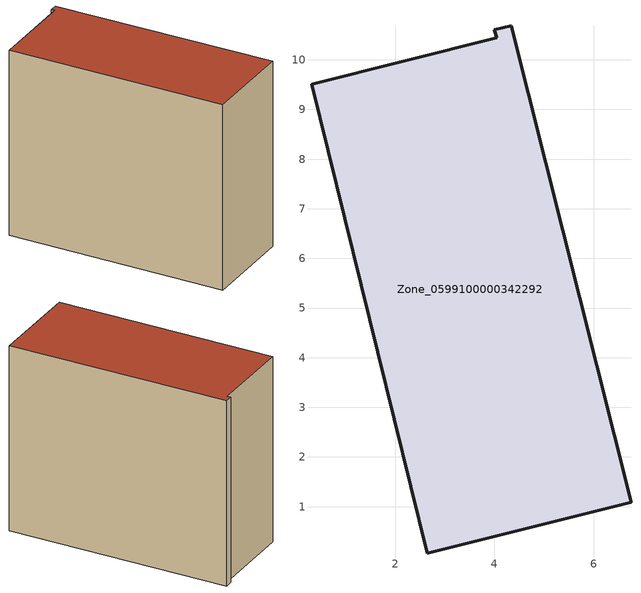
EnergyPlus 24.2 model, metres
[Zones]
Zone_0599100000342292
 floor ground (C_G): 0.31,9.51 4.04,10.45 4,10.6 4.34,10.69 6.75,1.09 2.64,0.06 z0
 wall outside (C_F): 2.64,0.06 6.75,1.09 4.34,10.69 4,10.6 4.04,10.45 0.31,9.51 2.64,0.06 z0:8.39
 roof outside (C_R): 4.04,10.45 0.31,9.51 2.64,0.06 6.75,1.09 4.34,10.69 4,10.6 z8.39
[BUILDING]
Pand.0599100000342292: North Axis=0; Terrain=City; Loads Convergence Tolerance Value=0.04; Temperature Convergence Tolerance Value=0.4; Solar Distribution=FullExterior; Maximum Number of Warmup Days=25; Minimum Number of Warmup Days=1
[Site:Location]
Rotterdam.The.Hague.AP_ZH_NLD Design_Conditions: Latitude=51.96; Longitude=4.45; Time Zone=1; Elevation=-4.5
[SITE:GROUNDTEMPERATURE:BUILDINGSURFACE]
18, 18, 18, 18, 18, 18, 18, 18, 18, 18, 18, 18
[MATERIAL] Thermal Absorptance=0.9; Solar Absorptance=0.7; Visible Absorptance=0.7
Name | Roughness | Thickness | Conductivity | Density | Specific Heat
G.TC.1992-2005 | MediumSmooth | 0.15 | 0.06 | 540 | 1210
F.TC.1992-2005 | Rough | 0.3 | 0.12 | 1920 | 840
R.TC.1992-2005 | MediumRough | 0.2 | 0.08 | 1500 | 1000
[CONSTRUCTION]
C_G: G.TC.1992-2005
C_F: F.TC.1992-2005
C_R: R.TC.1992-2005
[ZONE]
Zone_0599100000342292: Type=1; Multiplier=1; Ceiling Height=Autocalculate; Volume=Autocalculate; Floor Area=autocalculate; Part of Total Floor Area=Yes
[ZONEINFILTRATION:DESIGNFLOWRATE]
Infil_Zone_0599100000342292: Zone or ZoneList or Space or SpaceList=Zone_0599100000342292; Schedule=AlwaysOn; Design Flow Rate Calculation Method=Flow/Area; Flow Rate per Floor Area=0.0015; Constant Term Coefficient=1; Temperature Term Coefficient=0; Velocity Term Coefficient=0; Velocity Squared Term Coefficient=0
[HVACTEMPLATE:ZONE:IDEALLOADSAIRSYSTEM]
Zone_0599100000342292: Maximum Heating Supply Air Temperature=50; Minimum Cooling Supply Air Temperature=13; Maximum Heating Supply Air Humidity Ratio=0.0156; Minimum Cooling Supply Air Humidity Ratio=0.0077; Heating Limit=NoLimit; Cooling Limit=NoLimit; Dehumidification Control Type=ConstantSensibleHeatRatio; Cooling Sensible Heat Ratio=0.7; Dehumidification Setpoint=60; Humidification Control Type=None; Humidification Setpoint=30; Outdoor Air Method=None; Outdoor Air Flow Rate per Person=0.00944; Outdoor Air Flow Rate per Zone Floor Area=0; Outdoor Air Flow Rate per Zone=0; Demand Controlled Ventilation Type=None; Outdoor Air Economizer Type=NoEconomizer; Heat Recovery Type=None; Sensible Heat Recovery Effectiveness=0.7; Latent Heat Recovery Effectiveness=0.65
[ZONECONTROL:THERMOSTAT]
ThermostatControl_Zone_0599100000342292: Zone or ZoneList=Zone_0599100000342292; Control Type Schedule=DualSetpointControlType; Control 1=Thermostat_Zone_0599100000342292; Temperature Difference Between Cutout And Setpoint=0
[THERMOSTATSETPOINT:DUALSETPOINT]
Thermostat_Zone_0599100000342292: Heating Setpoint Temperature Schedule=HeatingSetpoint_Zone_0599100000342292; Cooling Setpoint Temperature Schedule=CoolingSetpoint_Zone_0599100000342292
[SCHEDULE:COMPACT]
HeatingSetpoint_Zone_0599100000342292: Through: 12/31, For: AllDays, Until: 24:00, 21
CoolingSetpoint_Zone_0599100000342292: Through: 12/31, For: AllDays, Until: 24:00, 24
DualSetpointControlType: Through: 12/31, For: AllDays, Until: 24:00, 4
AlwaysOn: Through: 12/31, For: AllDays, Until: 24:00, 1
